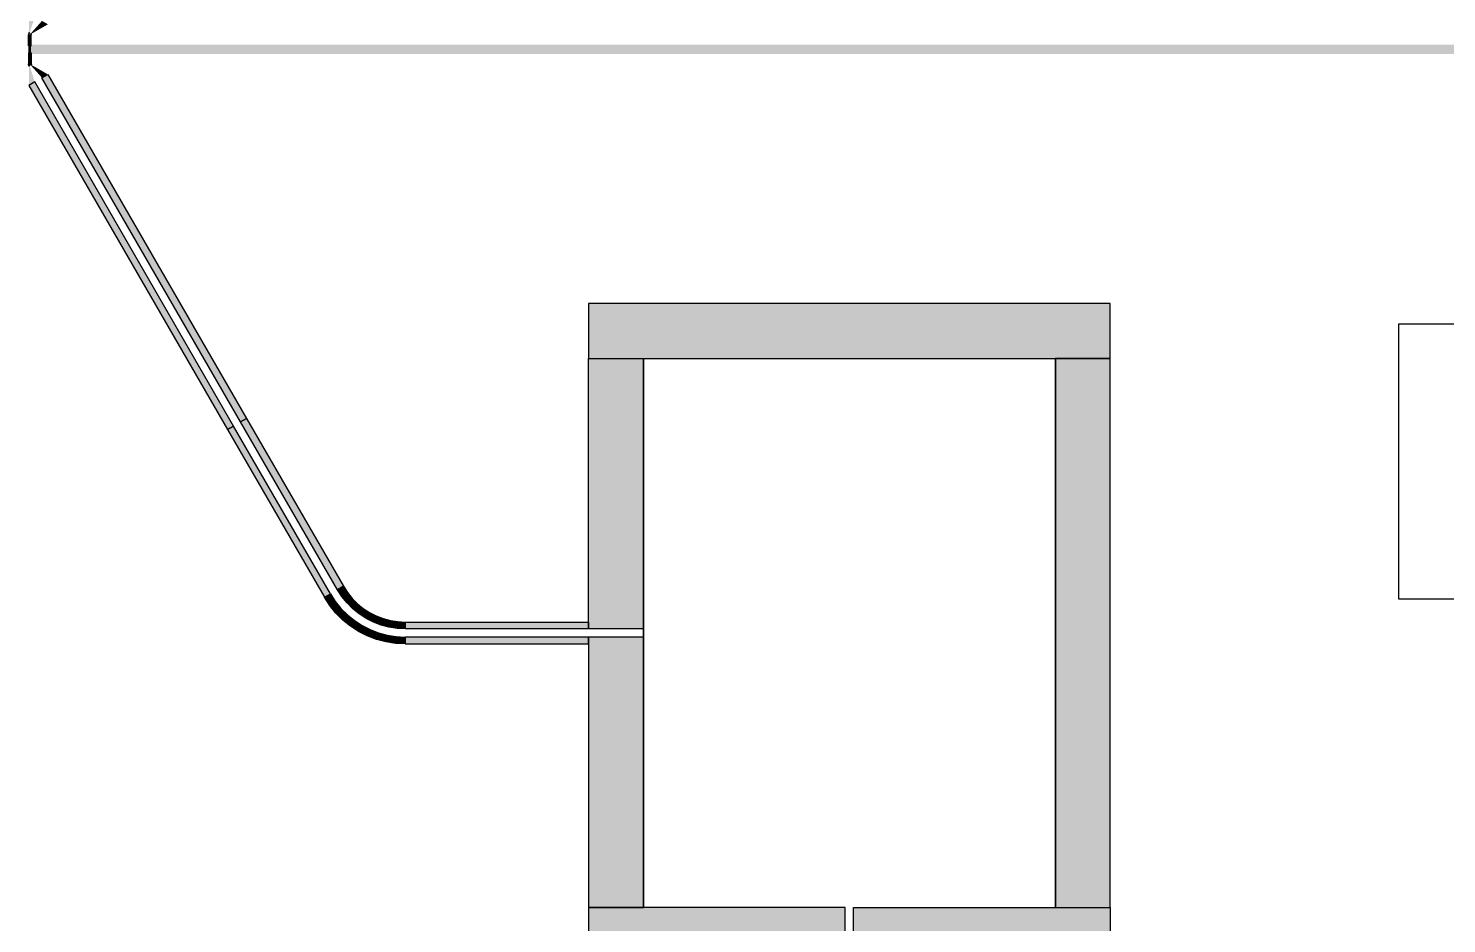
# Model space of a CAD drawing. Extents: x -200 to 7200, y -200 to 2100.
# Drawn here: x 3201 to 3718, y 632 to 958 of the extents above; entities that cross this region are included whole.
import ezdxf

# ---------------------------------------------------------------- set-up
doc = ezdxf.new("R2010")
doc.units = 0
doc.header["$MEASUREMENT"] = 0
doc.layers.get('0').update_dxf_attribs({"linetype": 'CONTINUOUS'})
for name, color, linetype in [('GAP', 1, 'CONTINUOUS'), ('PIN', 2, 'CONTINUOUS'), ('VIA', 3, 'CONTINUOUS')]:
    doc.layers.add(name, color=color, linetype=linetype)

# ---------------------------------------------------------------- blocks, each defined once
blk = doc.blocks.new('R2C1BGAP')
for points in [[(3201, 950), (3201.75, 950), (3201, 951.25), (3201.75, 951.25)], [(3201.75, 948.75), (3202, 948.75), (3201.75, 951.25), (3202, 951.25)], [(4755.24, 951.75), (3202, 951.75), (4755.24, 948.25), (3202, 948.25)], [(3201, 950), (3201.75, 950), (3201, 948.75), (3201.75, 948.75)]]:
    blk.add_solid(points)
blk = doc.blocks.new('R2C1BPIN')
for points in [[(3201, 950.35), (3201.75, 950.35), (3201, 950.9), (3201.75, 950.9)], [(3201.75, 950.35), (3202, 950.35), (3201.75, 950.9), (3202, 950.9)], [(4755.24, 950.35), (3202, 950.35), (4755.24, 951.25), (3202, 951.25)], [(3201, 950), (3201.75, 950), (3201, 950.1), (3201.75, 950.1)], [(3201, 950), (3201.75, 950), (3201, 949.9), (3201.75, 949.9)], [(3201, 949.65), (3201.75, 949.65), (3201, 949.1), (3201.75, 949.1)], [(3201.75, 949.65), (3202, 949.65), (3201.75, 949.1), (3202, 949.1)], [(4755.24, 949.65), (3202, 949.65), (4755.24, 948.75), (3202, 948.75)]]:
    blk.add_solid(points)
blk = doc.blocks.new('R2C1BVIA')
at = {"layer": 'VIA'}
blk.add_lwpolyline([(3700, 850), (3700, 750), (3800, 750), (3800, 850), (3700, 850)], dxfattribs=at)
blk = doc.blocks.new('R2C1B')
for points in [[(3201.23, 956.16), (3201, 955.31), (3201.25, 955.31), (3201.44, 956.04), (3201.23, 956.16)], [(3201.88, 955.79), (3201.75, 955.31), (3202, 955.31), (3202.09, 955.66), (3201.88, 955.79)], [(3201.25, 955.31), (3201.25, 951.25), (3201, 951.25), (3201, 955.31), (3201.25, 955.31)], [(3201.75, 955.31), (3201.75, 951.25), (3202, 951.25), (3202, 955.31), (3201.75, 955.31)], [(3201.25, 944.69), (3201.25, 948.75), (3201, 948.75), (3201, 944.69), (3201.25, 944.69)], [(3201.75, 944.69), (3201.75, 948.75), (3202, 948.75), (3202, 944.69), (3201.75, 944.69)], [(3201.23, 943.84), (3201, 944.69), (3201.25, 944.69), (3201.44, 943.96), (3201.23, 943.84)], [(3201.88, 944.21), (3201.75, 944.69), (3202, 944.69), (3202.09, 944.34), (3201.88, 944.21)], [(3278.31, 814.33), (3205.96, 939.64), (3208.12, 940.89), (3280.47, 815.58), (3278.31, 814.33)], [(3275.71, 812.83), (3203.36, 938.14), (3201.2, 936.89), (3273.55, 811.58), (3275.71, 812.83)], [(3595, 837.5), (3595, 857.5), (3405, 857.5), (3405, 837.5), (3595, 837.5)], [(3425, 739), (3405, 739), (3405, 837.5), (3425, 837.5), (3425, 739)], [(3425, 637.5), (3425, 837.5), (3425, 837.5), (3425, 637.5), (3425, 637.5)], [(3575, 637.5), (3575, 837.5), (3575, 837.5), (3575, 637.5), (3575, 637.5)], [(3595, 837.5), (3575, 837.5), (3575, 637.5), (3595, 637.5), (3595, 837.5)], [(3310.98, 751.75), (3275.71, 812.83), (3273.55, 811.58), (3308.81, 750.5), (3310.98, 751.75)], [(3313.57, 753.25), (3278.31, 814.33), (3280.47, 815.58), (3315.74, 754.5), (3313.57, 753.25)], [(3338.26, 739), (3335.28, 739.16), (3332.33, 739.62), (3329.45, 740.39), (3326.66, 741.46), (3324.01, 742.82), (3321.5, 744.44), (3319.19, 746.32), (3317.08, 748.43), (3315.2, 750.75), (3313.57, 753.25), (3315.74, 754.5), (3317.22, 752.22), (3318.93, 750.1), (3320.86, 748.18), (3322.97, 746.47), (3325.26, 744.98), (3327.68, 743.75), (3330.22, 742.77), (3332.85, 742.07), (3335.54, 741.64), (3338.26, 741.5), (3338.26, 739)], [(3338.26, 733.5), (3334.7, 733.69), (3331.19, 734.24), (3327.75, 735.16), (3324.43, 736.44), (3321.26, 738.06), (3318.27, 739.99), (3315.51, 742.23), (3312.99, 744.75), (3310.75, 747.52), (3308.81, 750.5), (3310.98, 751.75), (3312.77, 748.98), (3314.85, 746.42), (3317.18, 744.09), (3319.74, 742.02), (3322.51, 740.22), (3325.44, 738.72), (3328.52, 737.54), (3331.71, 736.69), (3334.96, 736.17), (3338.26, 736), (3338.26, 733.5)], [(3405, 739), (3338.26, 739), (3338.26, 741.5), (3405, 741.5), (3405, 739)], [(3405, 736), (3338.26, 736), (3338.26, 733.5), (3405, 733.5), (3405, 736)], [(3425, 736), (3405, 736), (3405, 637.5), (3425, 637.5), (3425, 736)], [(3498.5, 617.5), (3498.5, 637.5), (3405, 637.5), (3405, 617.5), (3498.5, 617.5)], [(3501.5, 617.5), (3501.5, 637.5), (3595, 637.5), (3595, 617.5), (3501.5, 617.5)]]:
    blk.add_lwpolyline(points)
for points in [[(3203.36, 961.86), (3201.44, 956.04), (3201.2, 963.11), (3201.23, 956.16)], [(3201.44, 956.04), (3201.23, 956.16), (3201.25, 955.31), (3201, 955.31)], [(3202.09, 955.66), (3201.88, 955.79), (3202, 955.31), (3201.75, 955.31)], [(3205.96, 960.36), (3201.88, 955.79), (3208.12, 959.11), (3202.09, 955.66)], [(3201.25, 955.31), (3201.25, 951.25), (3201, 955.31), (3201, 951.25)], [(3201.75, 955.31), (3201.75, 951.25), (3202, 955.31), (3202, 951.25)], [(3201.25, 944.69), (3201.25, 948.75), (3201, 944.69), (3201, 948.75)], [(3201.75, 944.69), (3201.75, 948.75), (3202, 944.69), (3202, 948.75)], [(3201.44, 943.96), (3201.23, 943.84), (3201.25, 944.69), (3201, 944.69)], [(3203.36, 938.14), (3201.44, 943.96), (3201.2, 936.89), (3201.23, 943.84)], [(3202.09, 944.34), (3201.88, 944.21), (3202, 944.69), (3201.75, 944.69)], [(3205.96, 939.64), (3201.88, 944.21), (3208.12, 940.89), (3202.09, 944.34)], [(3278.31, 814.33), (3205.96, 939.64), (3280.47, 815.58), (3208.12, 940.89)], [(3275.71, 812.83), (3203.36, 938.14), (3273.55, 811.58), (3201.2, 936.89)], [(3595, 837.5), (3595, 857.5), (3405, 837.5), (3405, 857.5)], [(3425, 739), (3405, 739), (3425, 837.5), (3405, 837.5)], [(3425, 637.5), (3425, 837.5), (3425, 637.5), (3425, 837.5)], [(3575, 637.5), (3575, 837.5), (3575, 637.5), (3575, 837.5)], [(3595, 837.5), (3575, 837.5), (3595, 637.5), (3575, 637.5)], [(3310.98, 751.75), (3275.71, 812.83), (3308.81, 750.5), (3273.55, 811.58)], [(3313.57, 753.25), (3278.31, 814.33), (3315.74, 754.5), (3280.47, 815.58)], [(3317.22, 752.22), (3315.2, 750.75), (3315.74, 754.5), (3313.57, 753.25)], [(3312.77, 748.98), (3310.75, 747.52), (3310.98, 751.75), (3308.81, 750.5)], [(3314.85, 746.42), (3312.99, 744.75), (3312.77, 748.98), (3310.75, 747.52)], [(3318.93, 750.1), (3317.08, 748.43), (3317.22, 752.22), (3315.2, 750.75)], [(3320.86, 748.18), (3319.19, 746.32), (3318.93, 750.1), (3317.08, 748.43)], [(3317.18, 744.09), (3315.51, 742.23), (3314.85, 746.42), (3312.99, 744.75)], [(3319.74, 742.02), (3318.27, 739.99), (3317.18, 744.09), (3315.51, 742.23)], [(3322.97, 746.47), (3321.5, 744.44), (3320.86, 748.18), (3319.19, 746.32)], [(3325.26, 744.98), (3324.01, 742.82), (3322.97, 746.47), (3321.5, 744.44)], [(3327.68, 743.75), (3326.66, 741.46), (3325.26, 744.98), (3324.01, 742.82)], [(3322.51, 740.22), (3321.26, 738.06), (3319.74, 742.02), (3318.27, 739.99)], [(3325.44, 738.72), (3324.43, 736.44), (3322.51, 740.22), (3321.26, 738.06)], [(3328.52, 737.54), (3327.75, 735.16), (3325.44, 738.72), (3324.43, 736.44)], [(3330.22, 742.77), (3329.45, 740.39), (3327.68, 743.75), (3326.66, 741.46)], [(3332.85, 742.07), (3332.33, 739.62), (3330.22, 742.77), (3329.45, 740.39)], [(3335.54, 741.64), (3335.28, 739.16), (3332.85, 742.07), (3332.33, 739.62)], [(3338.26, 741.5), (3338.26, 739), (3335.54, 741.64), (3335.28, 739.16)], [(3405, 739), (3338.26, 739), (3405, 741.5), (3338.26, 741.5)], [(3331.71, 736.69), (3331.19, 734.24), (3328.52, 737.54), (3327.75, 735.16)], [(3334.96, 736.17), (3334.7, 733.69), (3331.71, 736.69), (3331.19, 734.24)], [(3338.26, 736), (3338.26, 733.5), (3334.96, 736.17), (3334.7, 733.69)], [(3405, 736), (3338.26, 736), (3405, 733.5), (3338.26, 733.5)], [(3425, 736), (3405, 736), (3425, 637.5), (3405, 637.5)], [(3498.5, 617.5), (3498.5, 637.5), (3405, 617.5), (3405, 637.5)], [(3501.5, 617.5), (3501.5, 637.5), (3595, 617.5), (3595, 637.5)]]:
    blk.add_solid(points)

msp = doc.modelspace()

# ---------------------------------------------------------------- block references
msp.add_blockref('R2C1B', (0, 0))
at = {"layer": 'GAP'}
msp.add_blockref('R2C1BGAP', (0, 0), dxfattribs=at)
at = {"layer": 'PIN'}
msp.add_blockref('R2C1BPIN', (0, 0), dxfattribs=at)
at = {"layer": 'VIA'}
msp.add_blockref('R2C1BVIA', (0, 0), dxfattribs=at)

doc.saveas('drawing.dxf')
